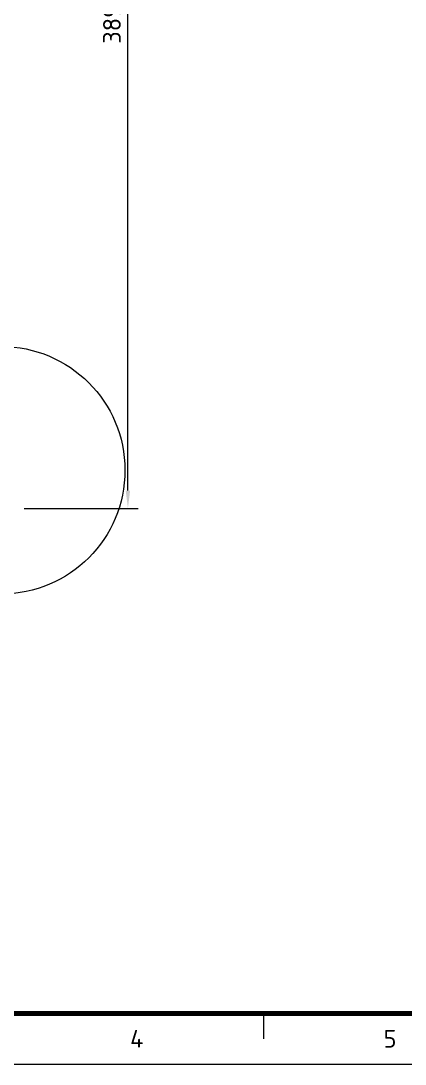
# Model space of a CAD drawing. Header units: millimetres. Extents: x 0 to 2382, y 0 to 420.
# Drawn here: x 803.1 to 879, y 0 to 205.8 of the extents above; entities that cross this region are included whole.
import ezdxf
from ezdxf.enums import TextEntityAlignment as Align

# ---------------------------------------------------------------- set-up
doc = ezdxf.new("R2010")
doc.units = ezdxf.units.MM
for name, color, linetype, lineweight in [('04-COTA', 3, 'CONTINUOUS', 18), ('06-TEXTO', 7, 'CONTINUOUS', 25), ('07-RECUADRO', 7, 'CONTINUOUS', 70), ('08-FINA', 5, 'CONTINUOUS', 18)]:
    doc.layers.add(name, color=color, linetype=linetype, lineweight=lineweight)
doc.styles.add('ISO3098', font='isocpeur.ttf')
doc.dimstyles.new('FLAMA-IRAM', dxfattribs={"dimtxt": 3.5, "dimasz": 3.5, "dimexe": 2, "dimexo": 1.5, "dimgap": 1, "dimtad": 1, "dimdec": 1, "dimtxsty": 'ISO3098', "dimblk": 'IRAM_FLECHA', "dimblk1": 'IRAM_FLECHA', "dimblk2": 'IRAM_FLECHA', "dimcen": 2.5, "dimclrd": 256, "dimclre": 256, "dimclrt": 256, "dimazin": 3, "dimtfac": 1, "dimtmove": 0, "dimatfit": 3, "dimlwd": 18, "dimlwe": 18})

# ---------------------------------------------------------------- blocks, each defined once
blk = doc.blocks.new('IRAM_FLECHA')
blk.add_solid([(0, 0), (-1, 0.125), (-1, -0.125)])

msp = doc.modelspace()

# ---------------------------------------------------------------- linework, layer by layer
at = {"layer": '07-RECUADRO'}
msp.add_lwpolyline([(679, 10), (1238, 10), (1238, 410), (679, 410)], close=True, dxfattribs=at)
at = {"layer": '08-FINA'}
msp.add_line((851, 10), (851, 5), dxfattribs=at)
msp.add_lwpolyline([(654, 0), (1248, 0), (1248, 420), (654, 420)], close=True, dxfattribs=at)
msp.add_circle((799.25, 117.15), 24.417, dxfattribs=at)

# ---------------------------------------------------------------- texts
at = {"layer": '06-TEXTO', "style": 'ISO3098'}
for s, p in [('4', (826, 5)), ('5', (876, 5))]:
    msp.add_text(s, height=3.5, dxfattribs=at).set_placement(p, align=Align.MIDDLE_CENTER)

# ---------------------------------------------------------------- dimensions: what is measured, and where the dimension line sits
at = {"layer": '04-COTA'}
msp.add_linear_dim(base=(824.25, 109.625), p1=(802.25, 109.625), p2=(773.25, 304.375), angle=90, dimstyle='FLAMA-IRAM', override={"dimlfac": 2}, dxfattribs=at).render()

doc.saveas('drawing.dxf')
